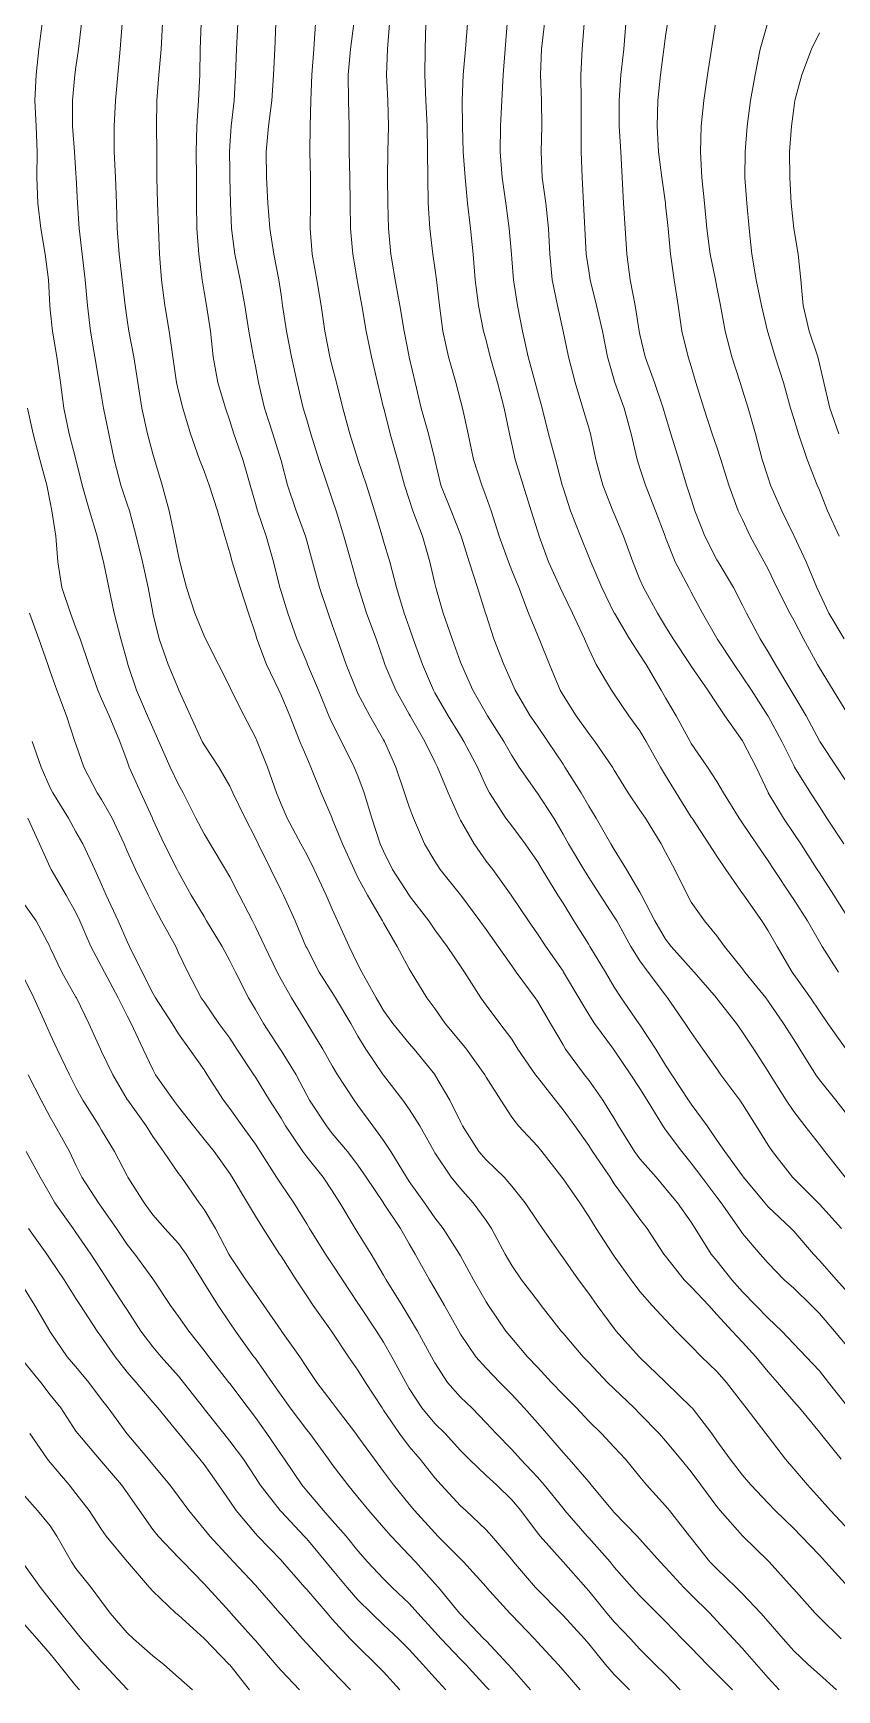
# Model space of a CAD drawing. Header units: centimetres. Extents: x 0 to 642158, y -847 to 649707.
# Drawn here: x 617084.92 to 617100.59, y 620602.75 to 620635.06 of the extents above; entities that cross this region are included whole.
import ezdxf

# ---------------------------------------------------------------- set-up
doc = ezdxf.new("R2010")
doc.units = ezdxf.units.CM
doc.header["$MEASUREMENT"] = 0
doc.layers.add('WAL_topographie 0.5', color=253, linetype='Continuous', lineweight=20)

msp = doc.modelspace()

# ---------------------------------------------------------------- linework, layer by layer
at = {"layer": 'WAL_topographie 0.5'}
for points in [[(617100.586, 620602.75), (617100.25, 620603.052), (617100.032, 620603.25), (617099.75, 620603.515), (617099.544, 620603.75), (617099.25, 620604.083), (617099.107, 620604.25), (617098.75, 620604.625), (617098.623, 620604.75), (617098.25, 620605.113), (617098.115, 620605.25), (617097.75, 620605.709), (617097.718, 620605.75), (617097.324, 620606.25), (617097.25, 620606.34), (617096.88, 620606.75), (617096.75, 620606.905), (617096.465, 620607.25), (617096.25, 620607.487), (617095.999, 620607.75), (617095.75, 620607.991), (617095.509, 620608.25), (617095.25, 620608.513), (617095.025, 620608.75), (617094.75, 620609.043), (617094.558, 620609.25), (617094.25, 620609.614), (617094.137, 620609.75), (617093.794, 620610.25), (617093.75, 620610.317), (617093.501, 620610.75), (617093.25, 620611.215), (617093.23, 620611.25), (617092.91, 620611.75), (617092.75, 620611.958), (617092.551, 620612.25), (617092.25, 620612.669), (617092.195, 620612.75), (617091.891, 620613.25), (617091.75, 620613.465), (617091.543, 620613.75), (617091.25, 620614.15), (617091.176, 620614.25), (617090.851, 620614.75), (617090.75, 620614.923), (617090.563, 620615.25), (617090.257, 620615.75), (617090.25, 620615.761), (617089.955, 620616.25), (617089.75, 620616.605), (617089.672, 620616.75), (617089.432, 620617.25), (617089.25, 620617.636), (617089.192, 620617.75), (617088.935, 620618.25), (617088.75, 620618.607), (617088.667, 620618.75), (617088.367, 620619.25), (617088.25, 620619.449), (617088.089, 620619.75), (617087.841, 620620.25), (617087.75, 620620.412), (617087.588, 620620.75), (617087.365, 620621.25), (617087.25, 620621.516), (617087.149, 620621.75), (617086.929, 620622.25), (617086.765, 620622.75), (617086.75, 620622.808), (617086.629, 620623.25), (617086.497, 620623.75), (617086.391, 620624.25), (617086.286, 620624.75), (617086.25, 620624.901), (617086.165, 620625.25), (617086.014, 620625.75), (617085.871, 620626.25), (617085.75, 620626.75), (617085.75, 620626.75), (617085.618, 620627.25), (617085.512, 620627.75), (617085.446, 620628.25), (617085.378, 620628.75), (617085.295, 620629.25), (617085.25, 620629.665), (617085.241, 620629.75), (617085.212, 620630.25), (617085.149, 620630.75), (617085.065, 620631.25), (617085.004, 620631.75), (617084.987, 620632.25), (617084.993, 620632.75), (617084.973, 620633.25), (617084.951, 620633.75), (617084.974, 620634.25), (617085.027, 620634.75), (617085.092, 620635.25)], [(617100.676, 620603.75), (617100.25, 620604.165), (617100.165, 620604.25), (617099.75, 620604.717), (617099.721, 620604.75), (617099.268, 620605.25), (617099.25, 620605.269), (617098.754, 620605.75), (617098.75, 620605.754), (617098.313, 620606.25), (617098.25, 620606.327), (617097.934, 620606.75), (617097.75, 620607.002), (617097.549, 620607.25), (617097.25, 620607.611), (617097.127, 620607.75), (617096.75, 620608.139), (617096.638, 620608.25), (617096.25, 620608.623), (617096.12, 620608.75), (617095.75, 620609.136), (617095.64, 620609.25), (617095.25, 620609.709), (617095.216, 620609.75), (617094.826, 620610.25), (617094.75, 620610.348), (617094.442, 620610.75), (617094.25, 620611.029), (617094.124, 620611.25), (617093.857, 620611.75), (617093.75, 620611.907), (617093.498, 620612.25), (617093.25, 620612.528), (617093.071, 620612.75), (617092.75, 620613.229), (617092.737, 620613.25), (617092.457, 620613.75), (617092.25, 620614.075), (617092.125, 620614.25), (617091.75, 620614.74), (617091.743, 620614.75), (617091.402, 620615.25), (617091.25, 620615.504), (617091.113, 620615.75), (617090.815, 620616.25), (617090.75, 620616.354), (617090.494, 620616.75), (617090.25, 620617.222), (617090.236, 620617.25), (617090.026, 620617.75), (617089.795, 620618.25), (617089.75, 620618.342), (617089.551, 620618.75), (617089.305, 620619.25), (617089.25, 620619.365), (617089.048, 620619.75), (617088.809, 620620.25), (617088.75, 620620.376), (617088.535, 620620.75), (617088.25, 620621.184), (617088.213, 620621.25), (617087.984, 620621.75), (617087.759, 620622.25), (617087.75, 620622.268), (617087.548, 620622.75), (617087.376, 620623.25), (617087.253, 620623.75), (617087.25, 620623.764), (617087.157, 620624.25), (617087.046, 620624.75), (617086.927, 620625.25), (617086.792, 620625.75), (617086.75, 620625.878), (617086.623, 620626.25), (617086.495, 620626.75), (617086.39, 620627.25), (617086.29, 620627.75), (617086.25, 620627.984), (617086.203, 620628.25), (617086.119, 620628.75), (617086.037, 620629.25), (617085.975, 620629.75), (617085.929, 620630.25), (617085.869, 620630.75), (617085.81, 620631.25), (617085.779, 620631.75), (617085.756, 620632.25), (617085.75, 620632.325), (617085.72, 620632.75), (617085.686, 620633.25), (617085.683, 620633.75), (617085.729, 620634.25), (617085.75, 620634.401), (617085.802, 620634.75), (617085.859, 620635.25)], [(617100.75, 620604.83), (617100.37, 620605.25), (617100.25, 620605.378), (617099.893, 620605.75), (617099.75, 620605.898), (617099.389, 620606.25), (617099.25, 620606.393), (617098.911, 620606.75), (617098.75, 620606.939), (617098.511, 620607.25), (617098.25, 620607.612), (617098.153, 620607.75), (617097.765, 620608.25), (617097.75, 620608.267), (617097.252, 620608.75), (617097.25, 620608.751), (617096.75, 620609.235), (617096.735, 620609.25), (617096.287, 620609.75), (617096.25, 620609.797), (617095.915, 620610.25), (617095.75, 620610.482), (617095.554, 620610.75), (617095.25, 620611.181), (617095.198, 620611.25), (617094.851, 620611.75), (617094.75, 620611.894), (617094.512, 620612.25), (617094.25, 620612.577), (617094.099, 620612.75), (617093.75, 620613.088), (617093.61, 620613.25), (617093.291, 620613.75), (617093.25, 620613.83), (617093.044, 620614.25), (617092.752, 620614.75), (617092.75, 620614.753), (617092.349, 620615.25), (617092.25, 620615.36), (617091.93, 620615.75), (617091.75, 620616.001), (617091.604, 620616.25), (617091.325, 620616.75), (617091.25, 620616.901), (617091.08, 620617.25), (617090.854, 620617.75), (617090.75, 620617.98), (617090.633, 620618.25), (617090.399, 620618.75), (617090.25, 620619.044), (617090.139, 620619.25), (617089.867, 620619.75), (617089.75, 620620.023), (617089.659, 620620.25), (617089.485, 620620.75), (617089.286, 620621.25), (617089.25, 620621.329), (617089.028, 620621.75), (617088.779, 620622.25), (617088.75, 620622.313), (617088.528, 620622.75), (617088.275, 620623.25), (617088.25, 620623.306), (617088.07, 620623.75), (617087.909, 620624.25), (617087.779, 620624.75), (617087.75, 620624.869), (617087.675, 620625.25), (617087.567, 620625.75), (617087.435, 620626.25), (617087.283, 620626.75), (617087.25, 620626.858), (617087.146, 620627.25), (617087.035, 620627.75), (617086.955, 620628.25), (617086.877, 620628.75), (617086.783, 620629.25), (617086.75, 620629.474), (617086.711, 620629.75), (617086.655, 620630.25), (617086.592, 620630.75), (617086.553, 620631.25), (617086.541, 620631.75), (617086.522, 620632.25), (617086.498, 620632.75), (617086.495, 620633.25), (617086.519, 620633.75), (617086.568, 620634.25), (617086.616, 620634.75), (617086.652, 620635.25)], [(617100.75, 620605.944), (617100.468, 620606.25), (617100.25, 620606.494), (617100.014, 620606.75), (617099.75, 620607.062), (617099.589, 620607.25), (617099.25, 620607.692), (617099.206, 620607.75), (617098.822, 620608.25), (617098.75, 620608.343), (617098.435, 620608.75), (617098.25, 620608.959), (617097.952, 620609.25), (617097.75, 620609.455), (617097.458, 620609.75), (617097.25, 620609.971), (617096.99, 620610.25), (617096.75, 620610.523), (617096.579, 620610.75), (617096.25, 620611.21), (617096.222, 620611.25), (617095.895, 620611.75), (617095.75, 620611.986), (617095.576, 620612.25), (617095.25, 620612.72), (617095.227, 620612.75), (617094.835, 620613.25), (617094.75, 620613.357), (617094.38, 620613.75), (617094.25, 620613.92), (617094.034, 620614.25), (617093.75, 620614.7), (617093.723, 620614.75), (617093.368, 620615.25), (617093.25, 620615.39), (617092.951, 620615.75), (617092.75, 620616.042), (617092.592, 620616.25), (617092.287, 620616.75), (617092.25, 620616.812), (617092.014, 620617.25), (617091.75, 620617.714), (617091.731, 620617.75), (617091.435, 620618.25), (617091.25, 620618.598), (617091.174, 620618.75), (617090.948, 620619.25), (617090.75, 620619.738), (617090.744, 620619.75), (617090.53, 620620.25), (617090.33, 620620.75), (617090.25, 620620.933), (617090.118, 620621.25), (617089.919, 620621.75), (617089.75, 620622.154), (617089.705, 620622.25), (617089.464, 620622.75), (617089.279, 620623.25), (617089.25, 620623.349), (617089.114, 620623.75), (617088.952, 620624.25), (617088.797, 620624.75), (617088.75, 620624.929), (617088.651, 620625.25), (617088.508, 620625.75), (617088.35, 620626.25), (617088.25, 620626.521), (617088.163, 620626.75), (617087.984, 620627.25), (617087.835, 620627.75), (617087.75, 620628.083), (617087.713, 620628.25), (617087.639, 620628.75), (617087.571, 620629.25), (617087.481, 620629.75), (617087.42, 620630.25), (617087.38, 620630.75), (617087.358, 620631.25), (617087.344, 620631.75), (617087.33, 620632.25), (617087.325, 620632.75), (617087.321, 620633.25), (617087.326, 620633.75), (617087.366, 620634.25), (617087.415, 620634.75), (617087.439, 620635.25)], [(617100.673, 620607.25), (617100.272, 620607.75), (617100.25, 620607.778), (617099.864, 620608.25), (617099.75, 620608.379), (617099.43, 620608.75), (617099.25, 620608.956), (617099.01, 620609.25), (617098.75, 620609.535), (617098.546, 620609.75), (617098.25, 620610.074), (617098.09, 620610.25), (617097.75, 620610.614), (617097.615, 620610.75), (617097.25, 620611.208), (617097.218, 620611.25), (617096.889, 620611.75), (617096.75, 620611.932), (617096.523, 620612.25), (617096.25, 620612.624), (617096.166, 620612.75), (617095.827, 620613.25), (617095.75, 620613.37), (617095.482, 620613.75), (617095.25, 620614.062), (617095.1, 620614.25), (617094.75, 620614.7), (617094.712, 620614.75), (617094.37, 620615.25), (617094.25, 620615.444), (617094.02, 620615.75), (617093.75, 620616.109), (617093.647, 620616.25), (617093.33, 620616.75), (617093.25, 620616.867), (617092.989, 620617.25), (617092.75, 620617.575), (617092.632, 620617.75), (617092.25, 620618.248), (617092.249, 620618.25), (617091.927, 620618.75), (617091.75, 620619.109), (617091.686, 620619.25), (617091.523, 620619.75), (617091.372, 620620.25), (617091.25, 620620.576), (617091.179, 620620.75), (617090.93, 620621.25), (617090.75, 620621.603), (617090.684, 620621.75), (617090.48, 620622.25), (617090.268, 620622.75), (617090.25, 620622.795), (617090.061, 620623.25), (617089.881, 620623.75), (617089.75, 620624.172), (617089.727, 620624.25), (617089.604, 620624.75), (617089.459, 620625.25), (617089.29, 620625.75), (617089.25, 620625.887), (617089.146, 620626.25), (617089.002, 620626.75), (617088.832, 620627.25), (617088.75, 620627.5), (617088.665, 620627.75), (617088.515, 620628.25), (617088.425, 620628.75), (617088.373, 620629.25), (617088.294, 620629.75), (617088.25, 620630.017), (617088.21, 620630.25), (617088.146, 620630.75), (617088.105, 620631.25), (617088.099, 620631.75), (617088.104, 620632.25), (617088.094, 620632.75), (617088.105, 620633.25), (617088.143, 620633.75), (617088.165, 620634.25), (617088.173, 620634.75), (617088.192, 620635.25)], [(617100.75, 620608.337), (617100.427, 620608.75), (617100.25, 620608.974), (617099.992, 620609.25), (617099.75, 620609.501), (617099.517, 620609.75), (617099.25, 620610.004), (617099.008, 620610.25), (617098.75, 620610.516), (617098.544, 620610.75), (617098.25, 620611.117), (617098.141, 620611.25), (617097.829, 620611.75), (617097.75, 620611.871), (617097.484, 620612.25), (617097.25, 620612.533), (617097.063, 620612.75), (617096.75, 620613.112), (617096.646, 620613.25), (617096.333, 620613.75), (617096.25, 620613.893), (617096.027, 620614.25), (617095.75, 620614.642), (617095.668, 620614.75), (617095.3, 620615.25), (617095.25, 620615.331), (617095.008, 620615.75), (617094.75, 620616.185), (617094.706, 620616.25), (617094.336, 620616.75), (617094.25, 620616.87), (617093.983, 620617.25), (617093.75, 620617.583), (617093.628, 620617.75), (617093.255, 620618.25), (617093.25, 620618.257), (617092.852, 620618.75), (617092.75, 620618.912), (617092.551, 620619.25), (617092.336, 620619.75), (617092.25, 620619.975), (617092.161, 620620.25), (617091.989, 620620.75), (617091.766, 620621.25), (617091.75, 620621.279), (617091.483, 620621.75), (617091.25, 620622.187), (617091.219, 620622.25), (617091.022, 620622.75), (617090.844, 620623.25), (617090.75, 620623.522), (617090.668, 620623.75), (617090.5, 620624.25), (617090.364, 620624.75), (617090.25, 620625.16), (617090.225, 620625.25), (617090.045, 620625.75), (617089.876, 620626.25), (617089.75, 620626.727), (617089.744, 620626.75), (617089.59, 620627.25), (617089.429, 620627.75), (617089.31, 620628.25), (617089.25, 620628.57), (617089.215, 620628.75), (617089.125, 620629.25), (617089.042, 620629.75), (617088.95, 620630.25), (617088.846, 620630.75), (617088.783, 620631.25), (617088.767, 620631.75), (617088.753, 620632.25), (617088.75, 620632.393), (617088.742, 620632.75), (617088.75, 620632.866), (617088.779, 620633.25), (617088.838, 620633.75), (617088.865, 620634.25), (617088.883, 620634.75), (617088.907, 620635.25)], [(617100.75, 620609.503), (617100.546, 620609.75), (617100.25, 620610.094), (617100.097, 620610.25), (617099.75, 620610.585), (617099.565, 620610.75), (617099.25, 620611.072), (617099.095, 620611.25), (617098.75, 620611.656), (617098.683, 620611.75), (617098.334, 620612.25), (617098.25, 620612.363), (617097.957, 620612.75), (617097.75, 620613.026), (617097.564, 620613.25), (617097.25, 620613.675), (617097.196, 620613.75), (617096.891, 620614.25), (617096.75, 620614.478), (617096.574, 620614.75), (617096.25, 620615.227), (617096.233, 620615.25), (617095.861, 620615.75), (617095.75, 620615.926), (617095.56, 620616.25), (617095.26, 620616.75), (617095.25, 620616.766), (617094.916, 620617.25), (617094.75, 620617.498), (617094.574, 620617.75), (617094.25, 620618.233), (617094.238, 620618.25), (617093.879, 620618.75), (617093.75, 620618.917), (617093.515, 620619.25), (617093.25, 620619.712), (617093.23, 620619.75), (617093.011, 620620.25), (617092.8, 620620.75), (617092.75, 620620.852), (617092.557, 620621.25), (617092.268, 620621.75), (617092.25, 620621.781), (617091.987, 620622.25), (617091.777, 620622.75), (617091.75, 620622.832), (617091.605, 620623.25), (617091.42, 620623.75), (617091.259, 620624.25), (617091.25, 620624.283), (617091.118, 620624.75), (617090.973, 620625.25), (617090.822, 620625.75), (617090.75, 620625.975), (617090.658, 620626.25), (617090.489, 620626.75), (617090.328, 620627.25), (617090.25, 620627.521), (617090.184, 620627.75), (617090.066, 620628.25), (617089.954, 620628.75), (617089.856, 620629.25), (617089.781, 620629.75), (617089.75, 620629.96), (617089.706, 620630.25), (617089.607, 620630.75), (617089.529, 620631.25), (617089.495, 620631.75), (617089.469, 620632.25), (617089.462, 620632.75), (617089.507, 620633.25), (617089.569, 620633.75), (617089.606, 620634.25), (617089.629, 620634.75), (617089.647, 620635.25)], [(617100.75, 620610.563), (617100.582, 620610.75), (617100.25, 620611.127), (617100.132, 620611.25), (617099.75, 620611.696), (617099.7, 620611.75), (617099.25, 620612.175), (617099.184, 620612.25), (617098.77, 620612.75), (617098.75, 620612.777), (617098.405, 620613.25), (617098.25, 620613.474), (617098.058, 620613.75), (617097.75, 620614.174), (617097.699, 620614.25), (617097.373, 620614.75), (617097.25, 620614.936), (617097.057, 620615.25), (617096.75, 620615.724), (617096.731, 620615.75), (617096.386, 620616.25), (617096.25, 620616.457), (617096.075, 620616.75), (617095.773, 620617.25), (617095.75, 620617.287), (617095.46, 620617.75), (617095.25, 620618.093), (617095.15, 620618.25), (617094.844, 620618.75), (617094.75, 620618.907), (617094.51, 620619.25), (617094.25, 620619.603), (617094.137, 620619.75), (617093.813, 620620.25), (617093.75, 620620.371), (617093.581, 620620.75), (617093.318, 620621.25), (617093.25, 620621.361), (617093.012, 620621.75), (617092.75, 620622.2), (617092.722, 620622.25), (617092.508, 620622.75), (617092.33, 620623.25), (617092.25, 620623.478), (617092.154, 620623.75), (617092, 620624.25), (617091.869, 620624.75), (617091.75, 620625.157), (617091.723, 620625.25), (617091.57, 620625.75), (617091.414, 620626.25), (617091.25, 620626.739), (617091.246, 620626.75), (617091.089, 620627.25), (617090.955, 620627.75), (617090.832, 620628.25), (617090.75, 620628.564), (617090.703, 620628.75), (617090.603, 620629.25), (617090.535, 620629.75), (617090.45, 620630.25), (617090.359, 620630.75), (617090.321, 620631.25), (617090.326, 620631.75), (617090.326, 620632.25), (617090.312, 620632.75), (617090.317, 620633.25), (617090.334, 620633.75), (617090.352, 620634.25), (617090.39, 620634.75), (617090.424, 620635.25)], [(617100.68, 620611.75), (617100.25, 620612.226), (617100.226, 620612.25), (617099.75, 620612.723), (617099.723, 620612.75), (617099.336, 620613.25), (617099.25, 620613.378), (617099.017, 620613.75), (617098.75, 620614.175), (617098.698, 620614.25), (617098.327, 620614.75), (617098.25, 620614.863), (617097.979, 620615.25), (617097.75, 620615.572), (617097.634, 620615.75), (617097.289, 620616.25), (617097.25, 620616.298), (617096.909, 620616.75), (617096.75, 620616.973), (617096.575, 620617.25), (617096.296, 620617.75), (617096.25, 620617.826), (617095.973, 620618.25), (617095.75, 620618.595), (617095.653, 620618.75), (617095.357, 620619.25), (617095.25, 620619.442), (617095.069, 620619.75), (617094.75, 620620.242), (617094.744, 620620.25), (617094.392, 620620.75), (617094.25, 620620.972), (617094.092, 620621.25), (617093.776, 620621.75), (617093.75, 620621.794), (617093.491, 620622.25), (617093.267, 620622.75), (617093.25, 620622.797), (617093.087, 620623.25), (617092.912, 620623.75), (617092.769, 620624.25), (617092.75, 620624.33), (617092.652, 620624.75), (617092.507, 620625.25), (617092.321, 620625.75), (617092.25, 620625.968), (617092.158, 620626.25), (617092.023, 620626.75), (617091.88, 620627.25), (617091.752, 620627.75), (617091.75, 620627.758), (617091.634, 620628.25), (617091.516, 620628.75), (617091.412, 620629.25), (617091.326, 620629.75), (617091.25, 620630.173), (617091.235, 620630.25), (617091.148, 620630.75), (617091.105, 620631.25), (617091.1, 620631.75), (617091.092, 620632.25), (617091.076, 620632.75), (617091.078, 620633.25), (617091.066, 620633.75), (617091.06, 620634.25), (617091.108, 620634.75), (617091.17, 620635.25)], [(617100.75, 620612.754), (617100.353, 620613.25), (617100.25, 620613.386), (617099.966, 620613.75), (617099.75, 620614.031), (617099.601, 620614.25), (617099.289, 620614.75), (617099.25, 620614.815), (617098.968, 620615.25), (617098.75, 620615.581), (617098.635, 620615.75), (617098.25, 620616.238), (617098.24, 620616.25), (617097.806, 620616.75), (617097.75, 620616.812), (617097.359, 620617.25), (617097.25, 620617.394), (617097.043, 620617.75), (617096.783, 620618.25), (617096.75, 620618.311), (617096.489, 620618.75), (617096.25, 620619.139), (617096.184, 620619.25), (617095.893, 620619.75), (617095.75, 620619.988), (617095.604, 620620.25), (617095.287, 620620.75), (617095.25, 620620.804), (617094.952, 620621.25), (617094.75, 620621.544), (617094.611, 620621.75), (617094.317, 620622.25), (617094.25, 620622.4), (617094.094, 620622.75), (617093.9, 620623.25), (617093.75, 620623.717), (617093.74, 620623.75), (617093.58, 620624.25), (617093.419, 620624.75), (617093.263, 620625.25), (617093.25, 620625.284), (617093.069, 620625.75), (617092.868, 620626.25), (617092.75, 620626.742), (617092.748, 620626.75), (617092.624, 620627.25), (617092.482, 620627.75), (617092.366, 620628.25), (617092.25, 620628.742), (617092.248, 620628.75), (617092.151, 620629.25), (617092.067, 620629.75), (617091.974, 620630.25), (617091.894, 620630.75), (617091.848, 620631.25), (617091.831, 620631.75), (617091.827, 620632.25), (617091.834, 620632.75), (617091.847, 620633.25), (617091.83, 620633.75), (617091.809, 620634.25), (617091.826, 620634.75), (617091.866, 620635.25)], [(617100.75, 620614.016), (617100.568, 620614.25), (617100.25, 620614.649), (617100.181, 620614.75), (617099.865, 620615.25), (617099.75, 620615.435), (617099.55, 620615.75), (617099.25, 620616.185), (617099.202, 620616.25), (617098.796, 620616.75), (617098.75, 620616.813), (617098.398, 620617.25), (617098.25, 620617.457), (617098.006, 620617.75), (617097.75, 620618.118), (617097.678, 620618.25), (617097.431, 620618.75), (617097.25, 620619.091), (617097.166, 620619.25), (617096.855, 620619.75), (617096.75, 620619.911), (617096.52, 620620.25), (617096.25, 620620.692), (617096.215, 620620.75), (617095.868, 620621.25), (617095.75, 620621.405), (617095.508, 620621.75), (617095.25, 620622.155), (617095.193, 620622.25), (617094.984, 620622.75), (617094.783, 620623.25), (617094.75, 620623.328), (617094.579, 620623.75), (617094.388, 620624.25), (617094.25, 620624.584), (617094.184, 620624.75), (617094.002, 620625.25), (617093.846, 620625.75), (617093.75, 620626.019), (617093.663, 620626.25), (617093.501, 620626.75), (617093.402, 620627.25), (617093.289, 620627.75), (617093.25, 620627.898), (617093.158, 620628.25), (617093.018, 620628.75), (617092.908, 620629.25), (617092.842, 620629.75), (617092.78, 620630.25), (617092.75, 620630.485), (617092.713, 620630.75), (617092.652, 620631.25), (617092.622, 620631.75), (617092.61, 620632.25), (617092.604, 620632.75), (617092.597, 620633.25), (617092.571, 620633.75), (617092.553, 620634.25), (617092.558, 620634.75), (617092.571, 620635.25)], [(617100.75, 620615.277), (617100.417, 620615.75), (617100.25, 620615.99), (617100.077, 620616.25), (617099.75, 620616.706), (617099.719, 620616.75), (617099.425, 620617.25), (617099.25, 620617.554), (617099.125, 620617.75), (617098.773, 620618.25), (617098.75, 620618.283), (617098.424, 620618.75), (617098.25, 620619.012), (617098.094, 620619.25), (617097.765, 620619.75), (617097.75, 620619.774), (617097.456, 620620.25), (617097.25, 620620.586), (617097.152, 620620.75), (617096.87, 620621.25), (617096.75, 620621.453), (617096.536, 620621.75), (617096.25, 620622.171), (617096.195, 620622.25), (617095.899, 620622.75), (617095.75, 620623.053), (617095.667, 620623.25), (617095.437, 620623.75), (617095.25, 620624.13), (617095.193, 620624.25), (617094.966, 620624.75), (617094.785, 620625.25), (617094.75, 620625.36), (617094.627, 620625.75), (617094.47, 620626.25), (617094.318, 620626.75), (617094.25, 620627.045), (617094.203, 620627.25), (617094.101, 620627.75), (617093.969, 620628.25), (617093.83, 620628.75), (617093.75, 620629.069), (617093.701, 620629.25), (617093.599, 620629.75), (617093.538, 620630.25), (617093.495, 620630.75), (617093.443, 620631.25), (617093.388, 620631.75), (617093.339, 620632.25), (617093.301, 620632.75), (617093.286, 620633.25), (617093.282, 620633.75), (617093.3, 620634.25), (617093.345, 620634.75), (617093.384, 620635.25)], [(617100.62, 620616.75), (617100.302, 620617.25), (617100.25, 620617.339), (617100.015, 620617.75), (617099.75, 620618.169), (617099.695, 620618.25), (617099.363, 620618.75), (617099.25, 620618.918), (617099.023, 620619.25), (617098.75, 620619.657), (617098.686, 620619.75), (617098.378, 620620.25), (617098.25, 620620.466), (617098.066, 620620.75), (617097.75, 620621.212), (617097.728, 620621.25), (617097.454, 620621.75), (617097.25, 620622.102), (617097.164, 620622.25), (617096.869, 620622.75), (617096.75, 620622.938), (617096.544, 620623.25), (617096.252, 620623.75), (617096.25, 620623.754), (617096.007, 620624.25), (617095.791, 620624.75), (617095.75, 620624.851), (617095.588, 620625.25), (617095.396, 620625.75), (617095.25, 620626.197), (617095.234, 620626.25), (617095.1, 620626.75), (617094.967, 620627.25), (617094.841, 620627.75), (617094.75, 620628.079), (617094.705, 620628.25), (617094.569, 620628.75), (617094.46, 620629.25), (617094.359, 620629.75), (617094.285, 620630.25), (617094.25, 620630.661), (617094.243, 620630.75), (617094.198, 620631.25), (617094.132, 620631.75), (617094.063, 620632.25), (617094.026, 620632.75), (617094.031, 620633.25), (617094.058, 620633.75), (617094.085, 620634.25), (617094.118, 620634.75), (617094.157, 620635.25)], [(617100.75, 620617.897), (617100.532, 620618.25), (617100.25, 620618.685), (617100.209, 620618.75), (617099.884, 620619.25), (617099.75, 620619.452), (617099.546, 620619.75), (617099.253, 620620.25), (617099.25, 620620.256), (617099.013, 620620.75), (617098.758, 620621.25), (617098.75, 620621.263), (617098.405, 620621.75), (617098.25, 620621.984), (617098.073, 620622.25), (617097.75, 620622.716), (617097.728, 620622.75), (617097.395, 620623.25), (617097.25, 620623.492), (617097.093, 620623.75), (617096.822, 620624.25), (617096.75, 620624.409), (617096.61, 620624.75), (617096.426, 620625.25), (617096.25, 620625.687), (617096.224, 620625.75), (617096.026, 620626.25), (617095.888, 620626.75), (617095.783, 620627.25), (617095.75, 620627.364), (617095.638, 620627.75), (617095.484, 620628.25), (617095.354, 620628.75), (617095.251, 620629.25), (617095.25, 620629.254), (617095.14, 620629.75), (617095.037, 620630.25), (617094.992, 620630.75), (617094.968, 620631.25), (617094.912, 620631.75), (617094.842, 620632.25), (617094.82, 620632.75), (617094.835, 620633.25), (617094.832, 620633.75), (617094.811, 620634.25), (617094.829, 620634.75), (617094.888, 620635.25)], [(617100.724, 620619.25), (617100.396, 620619.75), (617100.25, 620619.979), (617100.073, 620620.25), (617099.766, 620620.75), (617099.75, 620620.778), (617099.516, 620621.25), (617099.25, 620621.744), (617099.246, 620621.75), (617098.922, 620622.25), (617098.75, 620622.508), (617098.584, 620622.75), (617098.258, 620623.25), (617098.25, 620623.265), (617097.967, 620623.75), (617097.75, 620624.161), (617097.702, 620624.25), (617097.437, 620624.75), (617097.25, 620625.229), (617097.242, 620625.25), (617097.054, 620625.75), (617096.856, 620626.25), (617096.75, 620626.581), (617096.696, 620626.75), (617096.58, 620627.25), (617096.444, 620627.75), (617096.262, 620628.25), (617096.25, 620628.292), (617096.118, 620628.75), (617096.017, 620629.25), (617095.904, 620629.75), (617095.778, 620630.25), (617095.75, 620630.427), (617095.703, 620630.75), (617095.673, 620631.25), (617095.649, 620631.75), (617095.625, 620632.25), (617095.605, 620632.75), (617095.602, 620633.25), (617095.602, 620633.75), (617095.598, 620634.25), (617095.625, 620634.75), (617095.664, 620635.25)], [(617100.75, 620620.503), (617100.587, 620620.75), (617100.259, 620621.25), (617100.25, 620621.264), (617099.988, 620621.75), (617099.75, 620622.155), (617099.694, 620622.25), (617099.39, 620622.75), (617099.25, 620622.995), (617099.097, 620623.25), (617098.829, 620623.75), (617098.75, 620623.909), (617098.576, 620624.25), (617098.277, 620624.75), (617098.25, 620624.794), (617098.016, 620625.25), (617097.823, 620625.75), (617097.75, 620625.972), (617097.658, 620626.25), (617097.505, 620626.75), (617097.353, 620627.25), (617097.25, 620627.59), (617097.204, 620627.75), (617097.032, 620628.25), (617096.851, 620628.75), (617096.75, 620629.185), (617096.737, 620629.25), (617096.655, 620629.75), (617096.56, 620630.25), (617096.493, 620630.75), (617096.459, 620631.25), (617096.427, 620631.75), (617096.402, 620632.25), (617096.375, 620632.75), (617096.347, 620633.25), (617096.342, 620633.75), (617096.375, 620634.25), (617096.437, 620634.75), (617096.475, 620635.25)], [(617100.75, 620621.865), (617100.517, 620622.25), (617100.25, 620622.682), (617100.211, 620622.75), (617099.937, 620623.25), (617099.75, 620623.612), (617099.675, 620623.75), (617099.422, 620624.25), (617099.25, 620624.61), (617099.175, 620624.75), (617098.901, 620625.25), (617098.75, 620625.575), (617098.668, 620625.75), (617098.484, 620626.25), (617098.328, 620626.75), (617098.25, 620626.986), (617098.16, 620627.25), (617097.993, 620627.75), (617097.841, 620628.25), (617097.75, 620628.56), (617097.693, 620628.75), (617097.565, 620629.25), (617097.492, 620629.75), (617097.419, 620630.25), (617097.344, 620630.75), (617097.297, 620631.25), (617097.25, 620631.713), (617097.246, 620631.75), (617097.175, 620632.25), (617097.113, 620632.75), (617097.083, 620633.25), (617097.1, 620633.75), (617097.148, 620634.25), (617097.216, 620634.75), (617097.25, 620635.004), (617097.288, 620635.25)], [(617100.731, 620623.25), (617100.435, 620623.75), (617100.25, 620624.139), (617100.198, 620624.25), (617099.989, 620624.75), (617099.759, 620625.25), (617099.75, 620625.267), (617099.518, 620625.75), (617099.296, 620626.25), (617099.25, 620626.388), (617099.135, 620626.75), (617099.003, 620627.25), (617098.86, 620627.75), (617098.75, 620628.102), (617098.703, 620628.25), (617098.539, 620628.75), (617098.413, 620629.25), (617098.323, 620629.75), (617098.25, 620630.107), (617098.221, 620630.25), (617098.118, 620630.75), (617098.053, 620631.25), (617098.006, 620631.75), (617097.957, 620632.25), (617097.93, 620632.75), (617097.943, 620633.25), (617097.993, 620633.75), (617098.068, 620634.25), (617098.144, 620634.75), (617098.226, 620635.25)], [(617100.636, 620625.25), (617100.41, 620625.75), (617100.25, 620626.148), (617100.205, 620626.25), (617100.011, 620626.75), (617099.843, 620627.25), (617099.75, 620627.545), (617099.685, 620627.75), (617099.546, 620628.25), (617099.389, 620628.75), (617099.25, 620629.212), (617099.239, 620629.25), (617099.123, 620629.75), (617099.016, 620630.25), (617098.93, 620630.75), (617098.879, 620631.25), (617098.833, 620631.75), (617098.797, 620632.25), (617098.801, 620632.75), (617098.838, 620633.25), (617098.904, 620633.75), (617098.994, 620634.25), (617099.092, 620634.75), (617099.239, 620635.25)], [(617100.631, 620627.25), (617100.455, 620627.75), (617100.337, 620628.25), (617100.25, 620628.613), (617100.217, 620628.75), (617100.05, 620629.25), (617099.932, 620629.75), (617099.889, 620630.25), (617099.838, 620630.75), (617099.75, 620631.25), (617099.75, 620631.25), (617099.698, 620631.75), (617099.675, 620632.25), (617099.669, 620632.75), (617099.704, 620633.25), (617099.75, 620633.591), (617099.773, 620633.75), (617099.906, 620634.25), (617100.094, 620634.75), (617100.25, 620635.067)], [(617099.467, 620602.75), (617099.25, 620602.989), (617099.02, 620603.25), (617098.75, 620603.562), (617098.571, 620603.75), (617098.25, 620604.101), (617098.111, 620604.25), (617097.75, 620604.605), (617097.607, 620604.75), (617097.25, 620605.136), (617097.144, 620605.25), (617096.75, 620605.693), (617096.698, 620605.75), (617096.25, 620606.212), (617096.215, 620606.25), (617095.798, 620606.75), (617095.75, 620606.807), (617095.37, 620607.25), (617095.25, 620607.381), (617094.935, 620607.75), (617094.75, 620607.961), (617094.493, 620608.25), (617094.25, 620608.512), (617094.017, 620608.75), (617093.75, 620609.024), (617093.548, 620609.25), (617093.25, 620609.691), (617093.216, 620609.75), (617092.938, 620610.25), (617092.75, 620610.574), (617092.645, 620610.75), (617092.364, 620611.25), (617092.25, 620611.45), (617092.08, 620611.75), (617091.75, 620612.244), (617091.746, 620612.25), (617091.413, 620612.75), (617091.25, 620612.984), (617091.045, 620613.25), (617090.75, 620613.604), (617090.634, 620613.75), (617090.305, 620614.25), (617090.25, 620614.349), (617090.042, 620614.75), (617089.75, 620615.223), (617089.732, 620615.25), (617089.408, 620615.75), (617089.25, 620616.022), (617089.113, 620616.25), (617088.862, 620616.75), (617088.75, 620616.969), (617088.599, 620617.25), (617088.299, 620617.75), (617088.25, 620617.832), (617088, 620618.25), (617087.75, 620618.699), (617087.724, 620618.75), (617087.474, 620619.25), (617087.25, 620619.73), (617087.241, 620619.75), (617087.015, 620620.25), (617086.791, 620620.75), (617086.75, 620620.865), (617086.607, 620621.25), (617086.395, 620621.75), (617086.25, 620622.079), (617086.175, 620622.25), (617086.001, 620622.75), (617085.83, 620623.25), (617085.75, 620623.465), (617085.643, 620623.75), (617085.478, 620624.25), (617085.397, 620624.75), (617085.357, 620625.25), (617085.283, 620625.75), (617085.25, 620625.918), (617085.182, 620626.25), (617085.049, 620626.75), (617084.917, 620627.25), (617084.808, 620627.75)], [(617098.555, 620602.75), (617098.25, 620603.057), (617098.06, 620603.25), (617097.75, 620603.57), (617097.572, 620603.75), (617097.25, 620604.083), (617097.083, 620604.25), (617096.75, 620604.586), (617096.596, 620604.75), (617096.25, 620605.143), (617096.167, 620605.25), (617095.75, 620605.719), (617095.721, 620605.75), (617095.287, 620606.25), (617095.25, 620606.295), (617094.881, 620606.75), (617094.75, 620606.898), (617094.42, 620607.25), (617094.25, 620607.438), (617093.946, 620607.75), (617093.75, 620607.962), (617093.468, 620608.25), (617093.25, 620608.462), (617092.995, 620608.75), (617092.75, 620609.128), (617092.684, 620609.25), (617092.413, 620609.75), (617092.25, 620610.024), (617092.111, 620610.25), (617091.8, 620610.75), (617091.75, 620610.842), (617091.511, 620611.25), (617091.25, 620611.665), (617091.196, 620611.75), (617090.898, 620612.25), (617090.75, 620612.482), (617090.569, 620612.75), (617090.25, 620613.151), (617090.177, 620613.25), (617089.838, 620613.75), (617089.75, 620613.902), (617089.527, 620614.25), (617089.25, 620614.704), (617089.22, 620614.75), (617088.891, 620615.25), (617088.75, 620615.461), (617088.538, 620615.75), (617088.25, 620616.174), (617088.195, 620616.25), (617087.93, 620616.75), (617087.75, 620617.129), (617087.696, 620617.25), (617087.418, 620617.75), (617087.25, 620618.071), (617087.158, 620618.25), (617086.91, 620618.75), (617086.75, 620619.112), (617086.69, 620619.25), (617086.456, 620619.75), (617086.25, 620620.114), (617086.166, 620620.25), (617085.903, 620620.75), (617085.75, 620621.196), (617085.731, 620621.25), (617085.569, 620621.75), (617085.38, 620622.25), (617085.25, 620622.611), (617085.201, 620622.75), (617085.027, 620623.25), (617084.845, 620623.75)], [(617097.536, 620602.75), (617097.25, 620603.049), (617097.046, 620603.25), (617096.75, 620603.544), (617096.563, 620603.75), (617096.25, 620604.082), (617096.104, 620604.25), (617095.75, 620604.684), (617095.693, 620604.75), (617095.251, 620605.25), (617095.25, 620605.251), (617094.801, 620605.75), (617094.75, 620605.815), (617094.427, 620606.25), (617094.25, 620606.46), (617093.954, 620606.75), (617093.75, 620606.936), (617093.416, 620607.25), (617093.25, 620607.424), (617092.95, 620607.75), (617092.75, 620607.95), (617092.497, 620608.25), (617092.25, 620608.633), (617092.181, 620608.75), (617091.912, 620609.25), (617091.75, 620609.531), (617091.613, 620609.75), (617091.279, 620610.25), (617091.25, 620610.295), (617090.949, 620610.75), (617090.75, 620611.056), (617090.619, 620611.25), (617090.302, 620611.75), (617090.25, 620611.839), (617090, 620612.25), (617089.75, 620612.613), (617089.662, 620612.75), (617089.345, 620613.25), (617089.25, 620613.394), (617088.993, 620613.75), (617088.75, 620614.09), (617088.63, 620614.25), (617088.31, 620614.75), (617088.25, 620614.842), (617087.967, 620615.25), (617087.75, 620615.547), (617087.627, 620615.75), (617087.301, 620616.25), (617087.25, 620616.341), (617087.04, 620616.75), (617086.796, 620617.25), (617086.75, 620617.347), (617086.576, 620617.75), (617086.342, 620618.25), (617086.25, 620618.457), (617086.119, 620618.75), (617085.883, 620619.25), (617085.75, 620619.489), (617085.605, 620619.75), (617085.299, 620620.25), (617085.25, 620620.346), (617085.069, 620620.75), (617084.894, 620621.25)], [(617096.547, 620602.75), (617096.25, 620603.051), (617096.076, 620603.25), (617095.75, 620603.651), (617095.666, 620603.75), (617095.25, 620604.206), (617095.206, 620604.25), (617094.75, 620604.711), (617094.713, 620604.75), (617094.286, 620605.25), (617094.25, 620605.296), (617093.863, 620605.75), (617093.75, 620605.876), (617093.354, 620606.25), (617093.25, 620606.344), (617092.873, 620606.75), (617092.75, 620606.889), (617092.463, 620607.25), (617092.25, 620607.502), (617092.063, 620607.75), (617091.75, 620608.209), (617091.721, 620608.25), (617091.397, 620608.75), (617091.25, 620608.988), (617091.069, 620609.25), (617090.75, 620609.729), (617090.735, 620609.75), (617090.377, 620610.25), (617090.25, 620610.439), (617090.043, 620610.75), (617089.75, 620611.21), (617089.723, 620611.25), (617089.4, 620611.75), (617089.25, 620611.992), (617089.097, 620612.25), (617088.8, 620612.75), (617088.75, 620612.826), (617088.446, 620613.25), (617088.25, 620613.493), (617088.04, 620613.75), (617087.75, 620614.12), (617087.652, 620614.25), (617087.305, 620614.75), (617087.25, 620614.851), (617087.064, 620615.25), (617086.827, 620615.75), (617086.75, 620615.897), (617086.577, 620616.25), (617086.308, 620616.75), (617086.25, 620616.862), (617086.04, 620617.25), (617085.827, 620617.75), (617085.75, 620617.916), (617085.557, 620618.25), (617085.27, 620618.75), (617085.25, 620618.792), (617085.041, 620619.25), (617084.811, 620619.75)], [(617095.581, 620602.75), (617095.25, 620603.138), (617095.152, 620603.25), (617094.75, 620603.685), (617094.691, 620603.75), (617094.25, 620604.208), (617094.209, 620604.25), (617093.758, 620604.75), (617093.75, 620604.76), (617093.308, 620605.25), (617093.25, 620605.306), (617092.811, 620605.75), (617092.75, 620605.812), (617092.351, 620606.25), (617092.25, 620606.371), (617091.944, 620606.75), (617091.75, 620607.009), (617091.57, 620607.25), (617091.25, 620607.692), (617091.207, 620607.75), (617090.828, 620608.25), (617090.75, 620608.356), (617090.449, 620608.75), (617090.25, 620609.041), (617090.116, 620609.25), (617089.76, 620609.75), (617089.75, 620609.764), (617089.412, 620610.25), (617089.25, 620610.483), (617089.063, 620610.75), (617088.75, 620611.22), (617088.733, 620611.25), (617088.473, 620611.75), (617088.25, 620612.121), (617088.155, 620612.25), (617087.806, 620612.75), (617087.75, 620612.826), (617087.458, 620613.25), (617087.25, 620613.544), (617087.117, 620613.75), (617086.761, 620614.25), (617086.75, 620614.268), (617086.469, 620614.75), (617086.25, 620615.202), (617086.226, 620615.25), (617086.002, 620615.75), (617085.759, 620616.25), (617085.75, 620616.265), (617085.477, 620616.75), (617085.25, 620617.225), (617085.239, 620617.25), (617084.976, 620617.75), (617084.75, 620618.07)], [(617094.612, 620602.75), (617094.25, 620603.171), (617094.18, 620603.25), (617093.75, 620603.707), (617093.708, 620603.75), (617093.25, 620604.226), (617093.229, 620604.25), (617092.819, 620604.75), (617092.75, 620604.828), (617092.373, 620605.25), (617092.25, 620605.38), (617091.899, 620605.75), (617091.75, 620605.918), (617091.462, 620606.25), (617091.25, 620606.51), (617091.05, 620606.75), (617090.75, 620607.15), (617090.676, 620607.25), (617090.309, 620607.75), (617090.25, 620607.823), (617089.928, 620608.25), (617089.75, 620608.501), (617089.579, 620608.75), (617089.25, 620609.212), (617089.221, 620609.25), (617088.861, 620609.75), (617088.75, 620609.91), (617088.522, 620610.25), (617088.25, 620610.687), (617088.21, 620610.75), (617087.899, 620611.25), (617087.75, 620611.46), (617087.485, 620611.75), (617087.25, 620612.02), (617087.083, 620612.25), (617086.765, 620612.75), (617086.75, 620612.776), (617086.502, 620613.25), (617086.25, 620613.668), (617086.203, 620613.75), (617085.885, 620614.25), (617085.75, 620614.502), (617085.627, 620614.75), (617085.384, 620615.25), (617085.25, 620615.539), (617085.158, 620615.75), (617084.93, 620616.25), (617084.75, 620616.618)], [(617093.806, 620602.75), (617093.75, 620602.813), (617093.351, 620603.25), (617093.25, 620603.352), (617092.871, 620603.75), (617092.75, 620603.886), (617092.416, 620604.25), (617092.25, 620604.436), (617091.92, 620604.75), (617091.75, 620604.921), (617091.437, 620605.25), (617091.25, 620605.462), (617091.017, 620605.75), (617090.75, 620606.058), (617090.578, 620606.25), (617090.25, 620606.633), (617090.153, 620606.75), (617089.815, 620607.25), (617089.75, 620607.343), (617089.475, 620607.75), (617089.25, 620608.067), (617089.111, 620608.25), (617088.75, 620608.727), (617088.732, 620608.75), (617088.34, 620609.25), (617088.25, 620609.373), (617087.949, 620609.75), (617087.75, 620610.032), (617087.595, 620610.25), (617087.263, 620610.75), (617087.25, 620610.767), (617086.9, 620611.25), (617086.75, 620611.44), (617086.543, 620611.75), (617086.25, 620612.165), (617086.187, 620612.25), (617085.867, 620612.75), (617085.75, 620612.985), (617085.624, 620613.25), (617085.343, 620613.75), (617085.25, 620613.924), (617085.074, 620614.25), (617084.82, 620614.75)], [(617092.965, 620602.75), (617092.75, 620602.988), (617092.516, 620603.25), (617092.25, 620603.537), (617092.038, 620603.75), (617091.75, 620604.023), (617091.515, 620604.25), (617091.25, 620604.511), (617091.042, 620604.75), (617090.75, 620605.103), (617090.626, 620605.25), (617090.25, 620605.699), (617090.204, 620605.75), (617089.75, 620606.228), (617089.73, 620606.25), (617089.342, 620606.75), (617089.25, 620606.894), (617089.016, 620607.25), (617088.75, 620607.604), (617088.634, 620607.75), (617088.25, 620608.233), (617088.236, 620608.25), (617087.85, 620608.75), (617087.75, 620608.871), (617087.413, 620609.25), (617087.25, 620609.443), (617087.015, 620609.75), (617086.75, 620610.163), (617086.694, 620610.25), (617086.366, 620610.75), (617086.25, 620610.929), (617086.042, 620611.25), (617085.75, 620611.672), (617085.695, 620611.75), (617085.341, 620612.25), (617085.25, 620612.412), (617085.05, 620612.75), (617084.781, 620613.25)], [(617092.07, 620602.75), (617091.75, 620603.101), (617091.608, 620603.25), (617091.25, 620603.597), (617091.099, 620603.75), (617090.75, 620604.134), (617090.647, 620604.25), (617090.25, 620604.712), (617090.216, 620604.75), (617089.776, 620605.25), (617089.75, 620605.279), (617089.3, 620605.75), (617089.25, 620605.803), (617088.872, 620606.25), (617088.75, 620606.431), (617088.532, 620606.75), (617088.25, 620607.148), (617088.169, 620607.25), (617087.755, 620607.75), (617087.75, 620607.756), (617087.346, 620608.25), (617087.25, 620608.366), (617086.925, 620608.75), (617086.75, 620608.951), (617086.513, 620609.25), (617086.25, 620609.631), (617086.166, 620609.75), (617085.839, 620610.25), (617085.75, 620610.388), (617085.52, 620610.75), (617085.25, 620611.153), (617085.185, 620611.25), (617084.828, 620611.75)], [(617091.106, 620602.75), (617090.75, 620603.126), (617090.631, 620603.25), (617090.25, 620603.655), (617090.166, 620603.75), (617089.75, 620604.223), (617089.727, 620604.25), (617089.289, 620604.75), (617089.25, 620604.793), (617088.826, 620605.25), (617088.75, 620605.33), (617088.36, 620605.75), (617088.25, 620605.889), (617087.953, 620606.25), (617087.75, 620606.524), (617087.58, 620606.75), (617087.25, 620607.146), (617087.167, 620607.25), (617086.75, 620607.744), (617086.745, 620607.75), (617086.376, 620608.25), (617086.25, 620608.418), (617085.999, 620608.75), (617085.75, 620609.053), (617085.582, 620609.25), (617085.25, 620609.734), (617085.239, 620609.75), (617084.946, 620610.25), (617084.75, 620610.571)], [(617090.108, 620602.75), (617089.75, 620603.13), (617089.649, 620603.25), (617089.25, 620603.714), (617089.218, 620603.75), (617088.772, 620604.25), (617088.75, 620604.275), (617088.319, 620604.75), (617088.25, 620604.821), (617087.832, 620605.25), (617087.75, 620605.337), (617087.355, 620605.75), (617087.25, 620605.883), (617086.988, 620606.25), (617086.75, 620606.597), (617086.642, 620606.75), (617086.25, 620607.205), (617086.208, 620607.25), (617085.785, 620607.75), (617085.75, 620607.801), (617085.457, 620608.25), (617085.25, 620608.509), (617085.065, 620608.75), (617084.75, 620609.135)], [(617089.133, 620602.75), (617088.75, 620603.24), (617088.741, 620603.25), (617088.256, 620603.75), (617088.25, 620603.756), (617087.75, 620604.208), (617087.698, 620604.25), (617087.25, 620604.679), (617087.188, 620604.75), (617086.753, 620605.25), (617086.75, 620605.253), (617086.338, 620605.75), (617086.25, 620605.881), (617086.006, 620606.25), (617085.75, 620606.58), (617085.616, 620606.75), (617085.25, 620607.186), (617085.198, 620607.25), (617084.853, 620607.75)], [(617088.024, 620602.75), (617087.75, 620602.992), (617087.463, 620603.25), (617087.25, 620603.415), (617086.87, 620603.75), (617086.75, 620603.862), (617086.417, 620604.25), (617086.25, 620604.478), (617086.049, 620604.75), (617085.75, 620605.119), (617085.664, 620605.25), (617085.38, 620605.75), (617085.25, 620605.949), (617084.999, 620606.25), (617084.75, 620606.534)], [(617086.768, 620602.75), (617086.75, 620602.769), (617086.303, 620603.25), (617086.25, 620603.302), (617085.857, 620603.75), (617085.75, 620603.884), (617085.453, 620604.25), (617085.25, 620604.511), (617085.06, 620604.75), (617084.75, 620605.187)], [(617085.822, 620602.75), (617085.75, 620602.833), (617085.419, 620603.25), (617085.25, 620603.457), (617084.997, 620603.75), (617084.75, 620604.026)]]:
    msp.add_lwpolyline(points, dxfattribs=at)

doc.saveas('drawing.dxf')
